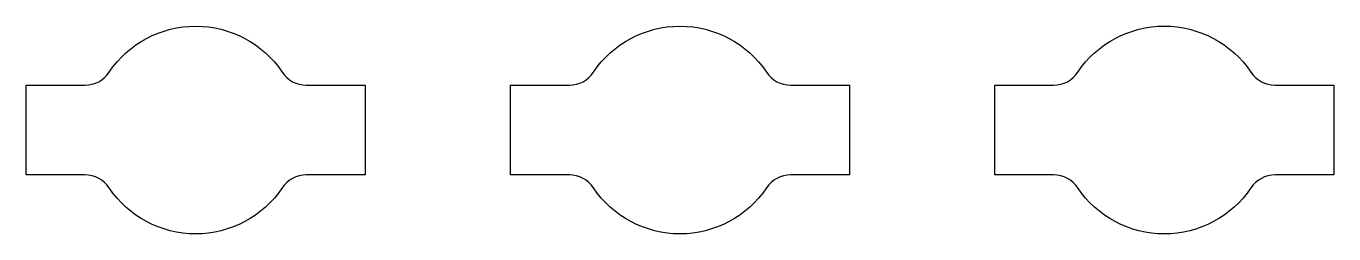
# Model space of a CAD drawing. Header units: millimetres. Extents: x 0 to 0.6, y -0.057 to 0.043.
# Drawn here: x 0.1081 to 0.243, y -0.0572 to -0.0357 of the extents above; entities that cross this region are included whole.
import ezdxf

# ---------------------------------------------------------------- set-up
doc = ezdxf.new("R2010")
doc.units = ezdxf.units.MM
doc.header["$MEASUREMENT"] = 0
doc.layers.add('PERIFOREIGN+ 0', color=7, linetype='Continuous', plot=False)

msp = doc.modelspace()

# ---------------------------------------------------------------- linework, layer by layer
at = {"layer": 'PERIFOREIGN+ 0', "color": 1}
for p, q in [((0.11667, -0.0405, 2.395), (0.11667, -0.0405, 2.4)), ((0.11667, -0.0405), (0.11667, -0.0405, 0.005)), ((0.11667, -0.0405, 2.0975), (0.11667, -0.0405, 2.1025)), ((0.11667, -0.0405, 1.7975), (0.11667, -0.0405, 1.8025)), ((0.11667, -0.0405, 1.4975), (0.11667, -0.0405, 1.5025)), ((0.11667, -0.0405, 0.8975), (0.11667, -0.0405, 0.9025)), ((0.11667, -0.0405, 0.5975), (0.11667, -0.0405, 0.6025)), ((0.11667, -0.0405, 0.2975), (0.11667, -0.0405, 0.3025)), ((0.11667, -0.0405, 1.1975), (0.11667, -0.0405, 1.2025)), ((0.13452, -0.0405, 2.395), (0.13452, -0.0405, 2.4)), ((0.13452, -0.0405), (0.13452, -0.0405, 0.005)), ((0.13452, -0.0405, 2.0975), (0.13452, -0.0405, 2.1025)), ((0.13452, -0.0405, 1.7975), (0.13452, -0.0405, 1.8025)), ((0.13452, -0.0405, 1.4975), (0.13452, -0.0405, 1.5025)), ((0.13452, -0.0405, 0.8975), (0.13452, -0.0405, 0.9025)), ((0.13452, -0.0405, 0.5975), (0.13452, -0.0405, 0.6025)), ((0.13452, -0.0405, 0.2975), (0.13452, -0.0405, 0.3025)), ((0.13452, -0.0405, 1.1975), (0.13452, -0.0405, 1.2025)), ((0.16664, -0.0405, 2.395), (0.16664, -0.0405, 2.4)), ((0.16664, -0.0405), (0.16664, -0.0405, 0.005)), ((0.16664, -0.0405, 2.0975), (0.16664, -0.0405, 2.1025)), ((0.16664, -0.0405, 1.7975), (0.16664, -0.0405, 1.8025)), ((0.16664, -0.0405, 1.4975), (0.16664, -0.0405, 1.5025)), ((0.16664, -0.0405, 0.8975), (0.16664, -0.0405, 0.9025)), ((0.16664, -0.0405, 0.5975), (0.16664, -0.0405, 0.6025)), ((0.16664, -0.0405, 0.2975), (0.16664, -0.0405, 0.3025)), ((0.16664, -0.0405, 1.1975), (0.16664, -0.0405, 1.2025)), ((0.18449, -0.0405, 2.395), (0.18449, -0.0405, 2.4)), ((0.18449, -0.0405), (0.18449, -0.0405, 0.005)), ((0.18449, -0.0405, 2.0975), (0.18449, -0.0405, 2.1025)), ((0.18449, -0.0405, 1.7975), (0.18449, -0.0405, 1.8025)), ((0.18449, -0.0405, 1.4975), (0.18449, -0.0405, 1.5025)), ((0.18449, -0.0405, 0.8975), (0.18449, -0.0405, 0.9025)), ((0.18449, -0.0405, 0.5975), (0.18449, -0.0405, 0.6025)), ((0.18449, -0.0405, 0.2975), (0.18449, -0.0405, 0.3025)), ((0.18449, -0.0405, 1.1975), (0.18449, -0.0405, 1.2025)), ((0.21661, -0.0405, 2.395), (0.21661, -0.0405, 2.4)), ((0.21661, -0.0405), (0.21661, -0.0405, 0.005)), ((0.21661, -0.0405, 2.0975), (0.21661, -0.0405, 2.1025)), ((0.21661, -0.0405, 1.7975), (0.21661, -0.0405, 1.8025)), ((0.21661, -0.0405, 1.4975), (0.21661, -0.0405, 1.5025)), ((0.21661, -0.0405, 0.8975), (0.21661, -0.0405, 0.9025)), ((0.21661, -0.0405, 0.5975), (0.21661, -0.0405, 0.6025)), ((0.21661, -0.0405, 0.2975), (0.21661, -0.0405, 0.3025)), ((0.21661, -0.0405, 1.1975), (0.21661, -0.0405, 1.2025)), ((0.23447, -0.0405, 2.395), (0.23447, -0.0405, 2.4)), ((0.23447, -0.0405), (0.23447, -0.0405, 0.005)), ((0.23447, -0.0405, 2.0975), (0.23447, -0.0405, 2.1025)), ((0.23447, -0.0405, 1.7975), (0.23447, -0.0405, 1.8025)), ((0.23447, -0.0405, 1.4975), (0.23447, -0.0405, 1.5025)), ((0.23447, -0.0405, 0.8975), (0.23447, -0.0405, 0.9025)), ((0.23447, -0.0405, 0.5975), (0.23447, -0.0405, 0.6025)), ((0.23447, -0.0405, 0.2975), (0.23447, -0.0405, 0.3025)), ((0.23447, -0.0405, 1.1975), (0.23447, -0.0405, 1.2025)), ((0.1081, -0.04183, 2.395), (0.1081, -0.04183, 2.4)), ((0.1081, -0.04183), (0.1081, -0.04183, 0.005)), ((0.1081, -0.04183, 2.0975), (0.1081, -0.04183, 2.1025)), ((0.1081, -0.04183, 1.7975), (0.1081, -0.04183, 1.8025)), ((0.1081, -0.04183, 1.4975), (0.1081, -0.04183, 1.5025)), ((0.1081, -0.04183, 0.8975), (0.1081, -0.04183, 0.9025)), ((0.1081, -0.04183, 0.5975), (0.1081, -0.04183, 0.6025)), ((0.1081, -0.04183, 0.2975), (0.1081, -0.04183, 0.3025)), ((0.1081, -0.04183, 1.1975), (0.1081, -0.04183, 1.2025)), ((0.11417, -0.04183, 2.395), (0.11417, -0.04183, 2.4)), ((0.11417, -0.04183), (0.11417, -0.04183, 0.005)), ((0.11417, -0.04183, 2.0975), (0.11417, -0.04183, 2.1025)), ((0.11417, -0.04183, 1.7975), (0.11417, -0.04183, 1.8025)), ((0.11417, -0.04183, 1.4975), (0.11417, -0.04183, 1.5025)), ((0.11417, -0.04183, 0.8975), (0.11417, -0.04183, 0.9025)), ((0.11417, -0.04183, 0.5975), (0.11417, -0.04183, 0.6025)), ((0.11417, -0.04183, 0.2975), (0.11417, -0.04183, 0.3025)), ((0.11417, -0.04183, 1.1975), (0.11417, -0.04183, 1.2025)), ((0.13701, -0.04183, 2.395), (0.13701, -0.04183, 2.4)), ((0.13701, -0.04183), (0.13701, -0.04183, 0.005)), ((0.13701, -0.04183, 2.0975), (0.13701, -0.04183, 2.1025)), ((0.13701, -0.04183, 1.7975), (0.13701, -0.04183, 1.8025)), ((0.13701, -0.04183, 1.4975), (0.13701, -0.04183, 1.5025)), ((0.13701, -0.04183, 0.8975), (0.13701, -0.04183, 0.9025)), ((0.13701, -0.04183, 0.5975), (0.13701, -0.04183, 0.6025)), ((0.13701, -0.04183, 0.2975), (0.13701, -0.04183, 0.3025)), ((0.13701, -0.04183, 1.1975), (0.13701, -0.04183, 1.2025)), ((0.14308, -0.04183, 2.395), (0.14308, -0.04183, 2.4)), ((0.14308, -0.04183), (0.14308, -0.04183, 0.005)), ((0.14308, -0.04183, 2.0975), (0.14308, -0.04183, 2.1025)), ((0.14308, -0.04183, 1.7975), (0.14308, -0.04183, 1.8025)), ((0.14308, -0.04183, 1.4975), (0.14308, -0.04183, 1.5025)), ((0.14308, -0.04183, 0.8975), (0.14308, -0.04183, 0.9025)), ((0.14308, -0.04183, 0.5975), (0.14308, -0.04183, 0.6025)), ((0.14308, -0.04183, 0.2975), (0.14308, -0.04183, 0.3025)), ((0.14308, -0.04183, 1.1975), (0.14308, -0.04183, 1.2025)), ((0.15808, -0.04183, 2.395), (0.15808, -0.04183, 2.4)), ((0.15808, -0.04183), (0.15808, -0.04183, 0.005)), ((0.15808, -0.04183, 2.0975), (0.15808, -0.04183, 2.1025)), ((0.15808, -0.04183, 1.7975), (0.15808, -0.04183, 1.8025)), ((0.15808, -0.04183, 1.4975), (0.15808, -0.04183, 1.5025)), ((0.15808, -0.04183, 0.8975), (0.15808, -0.04183, 0.9025)), ((0.15808, -0.04183, 0.5975), (0.15808, -0.04183, 0.6025)), ((0.15808, -0.04183, 0.2975), (0.15808, -0.04183, 0.3025)), ((0.15808, -0.04183, 1.1975), (0.15808, -0.04183, 1.2025)), ((0.16415, -0.04183, 2.395), (0.16415, -0.04183, 2.4)), ((0.16415, -0.04183), (0.16415, -0.04183, 0.005)), ((0.16415, -0.04183, 2.0975), (0.16415, -0.04183, 2.1025)), ((0.16415, -0.04183, 1.7975), (0.16415, -0.04183, 1.8025)), ((0.16415, -0.04183, 1.4975), (0.16415, -0.04183, 1.5025)), ((0.16415, -0.04183, 0.8975), (0.16415, -0.04183, 0.9025)), ((0.16415, -0.04183, 0.5975), (0.16415, -0.04183, 0.6025)), ((0.16415, -0.04183, 0.2975), (0.16415, -0.04183, 0.3025)), ((0.16415, -0.04183, 1.1975), (0.16415, -0.04183, 1.2025)), ((0.18699, -0.04183, 2.395), (0.18699, -0.04183, 2.4)), ((0.18699, -0.04183), (0.18699, -0.04183, 0.005)), ((0.18699, -0.04183, 2.0975), (0.18699, -0.04183, 2.1025)), ((0.18699, -0.04183, 1.7975), (0.18699, -0.04183, 1.8025)), ((0.18699, -0.04183, 1.4975), (0.18699, -0.04183, 1.5025)), ((0.18699, -0.04183, 0.8975), (0.18699, -0.04183, 0.9025)), ((0.18699, -0.04183, 0.5975), (0.18699, -0.04183, 0.6025)), ((0.18699, -0.04183, 0.2975), (0.18699, -0.04183, 0.3025)), ((0.18699, -0.04183, 1.1975), (0.18699, -0.04183, 1.2025)), ((0.19306, -0.04183, 2.395), (0.19306, -0.04183, 2.4)), ((0.19306, -0.04183), (0.19306, -0.04183, 0.005)), ((0.19306, -0.04183, 2.0975), (0.19306, -0.04183, 2.1025)), ((0.19306, -0.04183, 1.7975), (0.19306, -0.04183, 1.8025)), ((0.19306, -0.04183, 1.4975), (0.19306, -0.04183, 1.5025)), ((0.19306, -0.04183, 0.8975), (0.19306, -0.04183, 0.9025)), ((0.19306, -0.04183, 0.5975), (0.19306, -0.04183, 0.6025)), ((0.19306, -0.04183, 0.2975), (0.19306, -0.04183, 0.3025)), ((0.19306, -0.04183, 1.1975), (0.19306, -0.04183, 1.2025)), ((0.20805, -0.04183, 2.395), (0.20805, -0.04183, 2.4)), ((0.20805, -0.04183), (0.20805, -0.04183, 0.005)), ((0.20805, -0.04183, 2.0975), (0.20805, -0.04183, 2.1025)), ((0.20805, -0.04183, 1.7975), (0.20805, -0.04183, 1.8025)), ((0.20805, -0.04183, 1.4975), (0.20805, -0.04183, 1.5025)), ((0.20805, -0.04183, 0.8975), (0.20805, -0.04183, 0.9025)), ((0.20805, -0.04183, 0.5975), (0.20805, -0.04183, 0.6025)), ((0.20805, -0.04183, 0.2975), (0.20805, -0.04183, 0.3025)), ((0.20805, -0.04183, 1.1975), (0.20805, -0.04183, 1.2025)), ((0.21412, -0.04183, 2.395), (0.21412, -0.04183, 2.4)), ((0.21412, -0.04183), (0.21412, -0.04183, 0.005)), ((0.21412, -0.04183, 2.0975), (0.21412, -0.04183, 2.1025)), ((0.21412, -0.04183, 1.7975), (0.21412, -0.04183, 1.8025)), ((0.21412, -0.04183, 1.4975), (0.21412, -0.04183, 1.5025)), ((0.21412, -0.04183, 0.8975), (0.21412, -0.04183, 0.9025)), ((0.21412, -0.04183, 0.5975), (0.21412, -0.04183, 0.6025)), ((0.21412, -0.04183, 0.2975), (0.21412, -0.04183, 0.3025)), ((0.21412, -0.04183, 1.1975), (0.21412, -0.04183, 1.2025)), ((0.23696, -0.04183, 2.395), (0.23696, -0.04183, 2.4)), ((0.23696, -0.04183), (0.23696, -0.04183, 0.005)), ((0.23696, -0.04183, 2.0975), (0.23696, -0.04183, 2.1025)), ((0.23696, -0.04183, 1.7975), (0.23696, -0.04183, 1.8025)), ((0.23696, -0.04183, 1.4975), (0.23696, -0.04183, 1.5025)), ((0.23696, -0.04183, 0.8975), (0.23696, -0.04183, 0.9025)), ((0.23696, -0.04183, 0.5975), (0.23696, -0.04183, 0.6025)), ((0.23696, -0.04183, 0.2975), (0.23696, -0.04183, 0.3025)), ((0.23696, -0.04183, 1.1975), (0.23696, -0.04183, 1.2025)), ((0.24303, -0.04183, 2.395), (0.24303, -0.04183, 2.4)), ((0.24303, -0.04183), (0.24303, -0.04183, 0.005)), ((0.24303, -0.04183, 2.0975), (0.24303, -0.04183, 2.1025)), ((0.24303, -0.04183, 1.7975), (0.24303, -0.04183, 1.8025)), ((0.24303, -0.04183, 1.4975), (0.24303, -0.04183, 1.5025)), ((0.24303, -0.04183, 0.8975), (0.24303, -0.04183, 0.9025)), ((0.24303, -0.04183, 0.5975), (0.24303, -0.04183, 0.6025)), ((0.24303, -0.04183, 0.2975), (0.24303, -0.04183, 0.3025)), ((0.24303, -0.04183, 1.1975), (0.24303, -0.04183, 1.2025)), ((0.1081, -0.05112, 2.395), (0.1081, -0.05112, 2.4)), ((0.1081, -0.05112), (0.1081, -0.05112, 0.005)), ((0.1081, -0.05112, 2.0975), (0.1081, -0.05112, 2.1025)), ((0.1081, -0.05112, 1.7975), (0.1081, -0.05112, 1.8025)), ((0.1081, -0.05112, 1.4975), (0.1081, -0.05112, 1.5025)), ((0.1081, -0.05112, 0.8975), (0.1081, -0.05112, 0.9025)), ((0.1081, -0.05112, 0.5975), (0.1081, -0.05112, 0.6025)), ((0.1081, -0.05112, 0.2975), (0.1081, -0.05112, 0.3025)), ((0.1081, -0.05112, 1.1975), (0.1081, -0.05112, 1.2025)), ((0.11417, -0.05112, 2.395), (0.11417, -0.05112, 2.4)), ((0.11417, -0.05112), (0.11417, -0.05112, 0.005)), ((0.11417, -0.05112, 2.0975), (0.11417, -0.05112, 2.1025)), ((0.11417, -0.05112, 1.7975), (0.11417, -0.05112, 1.8025)), ((0.11417, -0.05112, 1.4975), (0.11417, -0.05112, 1.5025)), ((0.11417, -0.05112, 0.8975), (0.11417, -0.05112, 0.9025)), ((0.11417, -0.05112, 0.5975), (0.11417, -0.05112, 0.6025)), ((0.11417, -0.05112, 0.2975), (0.11417, -0.05112, 0.3025)), ((0.11417, -0.05112, 1.1975), (0.11417, -0.05112, 1.2025)), ((0.13701, -0.05112, 2.395), (0.13701, -0.05112, 2.4)), ((0.13701, -0.05112), (0.13701, -0.05112, 0.005)), ((0.13701, -0.05112, 2.0975), (0.13701, -0.05112, 2.1025)), ((0.13701, -0.05112, 1.7975), (0.13701, -0.05112, 1.8025)), ((0.13701, -0.05112, 1.4975), (0.13701, -0.05112, 1.5025)), ((0.13701, -0.05112, 0.8975), (0.13701, -0.05112, 0.9025)), ((0.13701, -0.05112, 0.5975), (0.13701, -0.05112, 0.6025)), ((0.13701, -0.05112, 0.2975), (0.13701, -0.05112, 0.3025)), ((0.13701, -0.05112, 1.1975), (0.13701, -0.05112, 1.2025)), ((0.14308, -0.05112, 2.395), (0.14308, -0.05112, 2.4)), ((0.14308, -0.05112), (0.14308, -0.05112, 0.005)), ((0.14308, -0.05112, 2.0975), (0.14308, -0.05112, 2.1025)), ((0.14308, -0.05112, 1.7975), (0.14308, -0.05112, 1.8025)), ((0.14308, -0.05112, 1.4975), (0.14308, -0.05112, 1.5025)), ((0.14308, -0.05112, 0.8975), (0.14308, -0.05112, 0.9025)), ((0.14308, -0.05112, 0.5975), (0.14308, -0.05112, 0.6025)), ((0.14308, -0.05112, 0.2975), (0.14308, -0.05112, 0.3025)), ((0.14308, -0.05112, 1.1975), (0.14308, -0.05112, 1.2025)), ((0.15808, -0.05112, 2.395), (0.15808, -0.05112, 2.4)), ((0.15808, -0.05112), (0.15808, -0.05112, 0.005)), ((0.15808, -0.05112, 2.0975), (0.15808, -0.05112, 2.1025)), ((0.15808, -0.05112, 1.7975), (0.15808, -0.05112, 1.8025)), ((0.15808, -0.05112, 1.4975), (0.15808, -0.05112, 1.5025)), ((0.15808, -0.05112, 0.8975), (0.15808, -0.05112, 0.9025)), ((0.15808, -0.05112, 0.5975), (0.15808, -0.05112, 0.6025)), ((0.15808, -0.05112, 0.2975), (0.15808, -0.05112, 0.3025)), ((0.15808, -0.05112, 1.1975), (0.15808, -0.05112, 1.2025)), ((0.16415, -0.05112, 2.395), (0.16415, -0.05112, 2.4)), ((0.16415, -0.05112), (0.16415, -0.05112, 0.005)), ((0.16415, -0.05112, 2.0975), (0.16415, -0.05112, 2.1025)), ((0.16415, -0.05112, 1.7975), (0.16415, -0.05112, 1.8025)), ((0.16415, -0.05112, 1.4975), (0.16415, -0.05112, 1.5025)), ((0.16415, -0.05112, 0.8975), (0.16415, -0.05112, 0.9025)), ((0.16415, -0.05112, 0.5975), (0.16415, -0.05112, 0.6025)), ((0.16415, -0.05112, 0.2975), (0.16415, -0.05112, 0.3025)), ((0.16415, -0.05112, 1.1975), (0.16415, -0.05112, 1.2025)), ((0.18699, -0.05112, 2.395), (0.18699, -0.05112, 2.4)), ((0.18699, -0.05112), (0.18699, -0.05112, 0.005)), ((0.18699, -0.05112, 2.0975), (0.18699, -0.05112, 2.1025)), ((0.18699, -0.05112, 1.7975), (0.18699, -0.05112, 1.8025)), ((0.18699, -0.05112, 1.4975), (0.18699, -0.05112, 1.5025)), ((0.18699, -0.05112, 0.8975), (0.18699, -0.05112, 0.9025)), ((0.18699, -0.05112, 0.5975), (0.18699, -0.05112, 0.6025)), ((0.18699, -0.05112, 0.2975), (0.18699, -0.05112, 0.3025)), ((0.18699, -0.05112, 1.1975), (0.18699, -0.05112, 1.2025)), ((0.19306, -0.05112, 2.395), (0.19306, -0.05112, 2.4)), ((0.19306, -0.05112), (0.19306, -0.05112, 0.005)), ((0.19306, -0.05112, 2.0975), (0.19306, -0.05112, 2.1025)), ((0.19306, -0.05112, 1.7975), (0.19306, -0.05112, 1.8025)), ((0.19306, -0.05112, 1.4975), (0.19306, -0.05112, 1.5025)), ((0.19306, -0.05112, 0.8975), (0.19306, -0.05112, 0.9025)), ((0.19306, -0.05112, 0.5975), (0.19306, -0.05112, 0.6025)), ((0.19306, -0.05112, 0.2975), (0.19306, -0.05112, 0.3025)), ((0.19306, -0.05112, 1.1975), (0.19306, -0.05112, 1.2025)), ((0.20805, -0.05112, 2.395), (0.20805, -0.05112, 2.4)), ((0.20805, -0.05112), (0.20805, -0.05112, 0.005)), ((0.20805, -0.05112, 2.0975), (0.20805, -0.05112, 2.1025)), ((0.20805, -0.05112, 1.7975), (0.20805, -0.05112, 1.8025)), ((0.20805, -0.05112, 1.4975), (0.20805, -0.05112, 1.5025)), ((0.20805, -0.05112, 0.8975), (0.20805, -0.05112, 0.9025)), ((0.20805, -0.05112, 0.5975), (0.20805, -0.05112, 0.6025)), ((0.20805, -0.05112, 0.2975), (0.20805, -0.05112, 0.3025)), ((0.20805, -0.05112, 1.1975), (0.20805, -0.05112, 1.2025)), ((0.21412, -0.05112, 2.395), (0.21412, -0.05112, 2.4)), ((0.21412, -0.05112), (0.21412, -0.05112, 0.005)), ((0.21412, -0.05112, 2.0975), (0.21412, -0.05112, 2.1025)), ((0.21412, -0.05112, 1.7975), (0.21412, -0.05112, 1.8025)), ((0.21412, -0.05112, 1.4975), (0.21412, -0.05112, 1.5025)), ((0.21412, -0.05112, 0.8975), (0.21412, -0.05112, 0.9025)), ((0.21412, -0.05112, 0.5975), (0.21412, -0.05112, 0.6025)), ((0.21412, -0.05112, 0.2975), (0.21412, -0.05112, 0.3025)), ((0.21412, -0.05112, 1.1975), (0.21412, -0.05112, 1.2025)), ((0.23696, -0.05112, 2.395), (0.23696, -0.05112, 2.4)), ((0.23696, -0.05112), (0.23696, -0.05112, 0.005)), ((0.23696, -0.05112, 2.0975), (0.23696, -0.05112, 2.1025)), ((0.23696, -0.05112, 1.7975), (0.23696, -0.05112, 1.8025)), ((0.23696, -0.05112, 1.4975), (0.23696, -0.05112, 1.5025)), ((0.23696, -0.05112, 0.8975), (0.23696, -0.05112, 0.9025)), ((0.23696, -0.05112, 0.5975), (0.23696, -0.05112, 0.6025)), ((0.23696, -0.05112, 0.2975), (0.23696, -0.05112, 0.3025)), ((0.23696, -0.05112, 1.1975), (0.23696, -0.05112, 1.2025)), ((0.24303, -0.05112, 2.395), (0.24303, -0.05112, 2.4)), ((0.24303, -0.05112), (0.24303, -0.05112, 0.005)), ((0.24303, -0.05112, 2.0975), (0.24303, -0.05112, 2.1025)), ((0.24303, -0.05112, 1.7975), (0.24303, -0.05112, 1.8025)), ((0.24303, -0.05112, 1.4975), (0.24303, -0.05112, 1.5025)), ((0.24303, -0.05112, 0.8975), (0.24303, -0.05112, 0.9025)), ((0.24303, -0.05112, 0.5975), (0.24303, -0.05112, 0.6025)), ((0.24303, -0.05112, 0.2975), (0.24303, -0.05112, 0.3025)), ((0.24303, -0.05112, 1.1975), (0.24303, -0.05112, 1.2025)), ((0.11667, -0.05245, 2.395), (0.11667, -0.05245, 2.4)), ((0.11667, -0.05245), (0.11667, -0.05245, 0.005)), ((0.11667, -0.05245, 2.0975), (0.11667, -0.05245, 2.1025)), ((0.11667, -0.05245, 1.7975), (0.11667, -0.05245, 1.8025)), ((0.11667, -0.05245, 1.4975), (0.11667, -0.05245, 1.5025)), ((0.11667, -0.05245, 0.8975), (0.11667, -0.05245, 0.9025)), ((0.11667, -0.05245, 0.5975), (0.11667, -0.05245, 0.6025)), ((0.11667, -0.05245, 0.2975), (0.11667, -0.05245, 0.3025)), ((0.11667, -0.05245, 1.1975), (0.11667, -0.05245, 1.2025)), ((0.13452, -0.05245, 2.395), (0.13452, -0.05245, 2.4)), ((0.13452, -0.05245), (0.13452, -0.05245, 0.005)), ((0.13452, -0.05245, 2.0975), (0.13452, -0.05245, 2.1025)), ((0.13452, -0.05245, 1.7975), (0.13452, -0.05245, 1.8025)), ((0.13452, -0.05245, 1.4975), (0.13452, -0.05245, 1.5025)), ((0.13452, -0.05245, 0.8975), (0.13452, -0.05245, 0.9025)), ((0.13452, -0.05245, 0.5975), (0.13452, -0.05245, 0.6025)), ((0.13452, -0.05245, 0.2975), (0.13452, -0.05245, 0.3025)), ((0.13452, -0.05245, 1.1975), (0.13452, -0.05245, 1.2025)), ((0.16664, -0.05245, 2.395), (0.16664, -0.05245, 2.4)), ((0.16664, -0.05245), (0.16664, -0.05245, 0.005)), ((0.16664, -0.05245, 2.0975), (0.16664, -0.05245, 2.1025)), ((0.16664, -0.05245, 1.7975), (0.16664, -0.05245, 1.8025)), ((0.16664, -0.05245, 1.4975), (0.16664, -0.05245, 1.5025)), ((0.16664, -0.05245, 0.8975), (0.16664, -0.05245, 0.9025)), ((0.16664, -0.05245, 0.5975), (0.16664, -0.05245, 0.6025)), ((0.16664, -0.05245, 0.2975), (0.16664, -0.05245, 0.3025)), ((0.16664, -0.05245, 1.1975), (0.16664, -0.05245, 1.2025)), ((0.18449, -0.05245, 2.395), (0.18449, -0.05245, 2.4)), ((0.18449, -0.05245), (0.18449, -0.05245, 0.005)), ((0.18449, -0.05245, 2.0975), (0.18449, -0.05245, 2.1025)), ((0.18449, -0.05245, 1.7975), (0.18449, -0.05245, 1.8025)), ((0.18449, -0.05245, 1.4975), (0.18449, -0.05245, 1.5025)), ((0.18449, -0.05245, 0.8975), (0.18449, -0.05245, 0.9025)), ((0.18449, -0.05245, 0.5975), (0.18449, -0.05245, 0.6025)), ((0.18449, -0.05245, 0.2975), (0.18449, -0.05245, 0.3025)), ((0.18449, -0.05245, 1.1975), (0.18449, -0.05245, 1.2025)), ((0.21661, -0.05245, 2.395), (0.21661, -0.05245, 2.4)), ((0.21661, -0.05245), (0.21661, -0.05245, 0.005)), ((0.21661, -0.05245, 2.0975), (0.21661, -0.05245, 2.1025)), ((0.21661, -0.05245, 1.7975), (0.21661, -0.05245, 1.8025)), ((0.21661, -0.05245, 1.4975), (0.21661, -0.05245, 1.5025)), ((0.21661, -0.05245, 0.8975), (0.21661, -0.05245, 0.9025)), ((0.21661, -0.05245, 0.5975), (0.21661, -0.05245, 0.6025)), ((0.21661, -0.05245, 0.2975), (0.21661, -0.05245, 0.3025)), ((0.21661, -0.05245, 1.1975), (0.21661, -0.05245, 1.2025)), ((0.23447, -0.05245, 2.395), (0.23447, -0.05245, 2.4)), ((0.23447, -0.05245), (0.23447, -0.05245, 0.005)), ((0.23447, -0.05245, 2.0975), (0.23447, -0.05245, 2.1025)), ((0.23447, -0.05245, 1.7975), (0.23447, -0.05245, 1.8025)), ((0.23447, -0.05245, 1.4975), (0.23447, -0.05245, 1.5025)), ((0.23447, -0.05245, 0.8975), (0.23447, -0.05245, 0.9025)), ((0.23447, -0.05245, 0.5975), (0.23447, -0.05245, 0.6025)), ((0.23447, -0.05245, 0.2975), (0.23447, -0.05245, 0.3025)), ((0.23447, -0.05245, 1.1975), (0.23447, -0.05245, 1.2025))]:
    msp.add_line(p, q, dxfattribs=at)
for points, elevation in [([(0.11417, -0.04183, 0.250233), (0.11667, -0.0405, -0.533898), (0.13452, -0.0405, 0.250233), (0.13701, -0.04183), (0.14308, -0.04183), (0.14308, -0.05112), (0.13701, -0.05112, 0.250233), (0.13452, -0.05245, -0.533898), (0.11667, -0.05245, 0.250233), (0.11417, -0.05112), (0.1081, -0.05112), (0.1081, -0.04183)], 2.4), ([(0.11417, -0.04183, 0.250233), (0.11667, -0.0405, -0.533898), (0.13452, -0.0405, 0.250233), (0.13701, -0.04183), (0.14308, -0.04183), (0.14308, -0.05112), (0.13701, -0.05112, 0.250233), (0.13452, -0.05245, -0.533898), (0.11667, -0.05245, 0.250233), (0.11417, -0.05112), (0.1081, -0.05112), (0.1081, -0.04183)], 2.395), ([(0.11417, -0.04183, 0.250233), (0.11667, -0.0405, -0.533898), (0.13452, -0.0405, 0.250233), (0.13701, -0.04183), (0.14308, -0.04183), (0.14308, -0.05112), (0.13701, -0.05112, 0.250233), (0.13452, -0.05245, -0.533898), (0.11667, -0.05245, 0.250233), (0.11417, -0.05112), (0.1081, -0.05112), (0.1081, -0.04183)], 2.1025), ([(0.11417, -0.04183, 0.250233), (0.11667, -0.0405, -0.533898), (0.13452, -0.0405, 0.250233), (0.13701, -0.04183), (0.14308, -0.04183), (0.14308, -0.05112), (0.13701, -0.05112, 0.250233), (0.13452, -0.05245, -0.533898), (0.11667, -0.05245, 0.250233), (0.11417, -0.05112), (0.1081, -0.05112), (0.1081, -0.04183)], 2.0975), ([(0.11417, -0.04183, 0.250233), (0.11667, -0.0405, -0.533898), (0.13452, -0.0405, 0.250233), (0.13701, -0.04183), (0.14308, -0.04183), (0.14308, -0.05112), (0.13701, -0.05112, 0.250233), (0.13452, -0.05245, -0.533898), (0.11667, -0.05245, 0.250233), (0.11417, -0.05112), (0.1081, -0.05112), (0.1081, -0.04183)], 1.8025), ([(0.11417, -0.04183, 0.250233), (0.11667, -0.0405, -0.533898), (0.13452, -0.0405, 0.250233), (0.13701, -0.04183), (0.14308, -0.04183), (0.14308, -0.05112), (0.13701, -0.05112, 0.250233), (0.13452, -0.05245, -0.533898), (0.11667, -0.05245, 0.250233), (0.11417, -0.05112), (0.1081, -0.05112), (0.1081, -0.04183)], 1.7975), ([(0.11417, -0.04183, 0.250233), (0.11667, -0.0405, -0.533898), (0.13452, -0.0405, 0.250233), (0.13701, -0.04183), (0.14308, -0.04183), (0.14308, -0.05112), (0.13701, -0.05112, 0.250233), (0.13452, -0.05245, -0.533898), (0.11667, -0.05245, 0.250233), (0.11417, -0.05112), (0.1081, -0.05112), (0.1081, -0.04183)], 1.5025), ([(0.11417, -0.04183, 0.250233), (0.11667, -0.0405, -0.533898), (0.13452, -0.0405, 0.250233), (0.13701, -0.04183), (0.14308, -0.04183), (0.14308, -0.05112), (0.13701, -0.05112, 0.250233), (0.13452, -0.05245, -0.533898), (0.11667, -0.05245, 0.250233), (0.11417, -0.05112), (0.1081, -0.05112), (0.1081, -0.04183)], 1.4975), ([(0.11417, -0.04183, 0.250233), (0.11667, -0.0405, -0.533898), (0.13452, -0.0405, 0.250233), (0.13701, -0.04183), (0.14308, -0.04183), (0.14308, -0.05112), (0.13701, -0.05112, 0.250233), (0.13452, -0.05245, -0.533898), (0.11667, -0.05245, 0.250233), (0.11417, -0.05112), (0.1081, -0.05112), (0.1081, -0.04183)], 0.9025), ([(0.11417, -0.04183, 0.250233), (0.11667, -0.0405, -0.533898), (0.13452, -0.0405, 0.250233), (0.13701, -0.04183), (0.14308, -0.04183), (0.14308, -0.05112), (0.13701, -0.05112, 0.250233), (0.13452, -0.05245, -0.533898), (0.11667, -0.05245, 0.250233), (0.11417, -0.05112), (0.1081, -0.05112), (0.1081, -0.04183)], 0.8975), ([(0.11417, -0.04183, 0.250233), (0.11667, -0.0405, -0.533898), (0.13452, -0.0405, 0.250233), (0.13701, -0.04183), (0.14308, -0.04183), (0.14308, -0.05112), (0.13701, -0.05112, 0.250233), (0.13452, -0.05245, -0.533898), (0.11667, -0.05245, 0.250233), (0.11417, -0.05112), (0.1081, -0.05112), (0.1081, -0.04183)], 0.6025), ([(0.11417, -0.04183, 0.250233), (0.11667, -0.0405, -0.533898), (0.13452, -0.0405, 0.250233), (0.13701, -0.04183), (0.14308, -0.04183), (0.14308, -0.05112), (0.13701, -0.05112, 0.250233), (0.13452, -0.05245, -0.533898), (0.11667, -0.05245, 0.250233), (0.11417, -0.05112), (0.1081, -0.05112), (0.1081, -0.04183)], 0.5975), ([(0.11417, -0.04183, 0.250233), (0.11667, -0.0405, -0.533898), (0.13452, -0.0405, 0.250233), (0.13701, -0.04183), (0.14308, -0.04183), (0.14308, -0.05112), (0.13701, -0.05112, 0.250233), (0.13452, -0.05245, -0.533898), (0.11667, -0.05245, 0.250233), (0.11417, -0.05112), (0.1081, -0.05112), (0.1081, -0.04183)], 0.3025), ([(0.11417, -0.04183, 0.250233), (0.11667, -0.0405, -0.533898), (0.13452, -0.0405, 0.250233), (0.13701, -0.04183), (0.14308, -0.04183), (0.14308, -0.05112), (0.13701, -0.05112, 0.250233), (0.13452, -0.05245, -0.533898), (0.11667, -0.05245, 0.250233), (0.11417, -0.05112), (0.1081, -0.05112), (0.1081, -0.04183)], 0.2975), ([(0.11417, -0.04183, 0.250233), (0.11667, -0.0405, -0.533898), (0.13452, -0.0405, 0.250233), (0.13701, -0.04183), (0.14308, -0.04183), (0.14308, -0.05112), (0.13701, -0.05112, 0.250233), (0.13452, -0.05245, -0.533898), (0.11667, -0.05245, 0.250233), (0.11417, -0.05112), (0.1081, -0.05112), (0.1081, -0.04183)], 1.2025), ([(0.11417, -0.04183, 0.250233), (0.11667, -0.0405, -0.533898), (0.13452, -0.0405, 0.250233), (0.13701, -0.04183), (0.14308, -0.04183), (0.14308, -0.05112), (0.13701, -0.05112, 0.250233), (0.13452, -0.05245, -0.533898), (0.11667, -0.05245, 0.250233), (0.11417, -0.05112), (0.1081, -0.05112), (0.1081, -0.04183)], 1.1975), ([(0.16415, -0.04183, 0.250233), (0.16664, -0.0405, -0.533898), (0.18449, -0.0405, 0.250233), (0.18699, -0.04183), (0.19306, -0.04183), (0.19306, -0.05112), (0.18699, -0.05112, 0.250233), (0.18449, -0.05245, -0.533898), (0.16664, -0.05245, 0.250233), (0.16415, -0.05112), (0.15808, -0.05112), (0.15808, -0.04183)], 2.4), ([(0.16415, -0.04183, 0.250233), (0.16664, -0.0405, -0.533898), (0.18449, -0.0405, 0.250233), (0.18699, -0.04183), (0.19306, -0.04183), (0.19306, -0.05112), (0.18699, -0.05112, 0.250233), (0.18449, -0.05245, -0.533898), (0.16664, -0.05245, 0.250233), (0.16415, -0.05112), (0.15808, -0.05112), (0.15808, -0.04183)], 2.395), ([(0.16415, -0.04183, 0.250233), (0.16664, -0.0405, -0.533898), (0.18449, -0.0405, 0.250233), (0.18699, -0.04183), (0.19306, -0.04183), (0.19306, -0.05112), (0.18699, -0.05112, 0.250233), (0.18449, -0.05245, -0.533898), (0.16664, -0.05245, 0.250233), (0.16415, -0.05112), (0.15808, -0.05112), (0.15808, -0.04183)], 2.1025), ([(0.16415, -0.04183, 0.250233), (0.16664, -0.0405, -0.533898), (0.18449, -0.0405, 0.250233), (0.18699, -0.04183), (0.19306, -0.04183), (0.19306, -0.05112), (0.18699, -0.05112, 0.250233), (0.18449, -0.05245, -0.533898), (0.16664, -0.05245, 0.250233), (0.16415, -0.05112), (0.15808, -0.05112), (0.15808, -0.04183)], 2.0975), ([(0.16415, -0.04183, 0.250233), (0.16664, -0.0405, -0.533898), (0.18449, -0.0405, 0.250233), (0.18699, -0.04183), (0.19306, -0.04183), (0.19306, -0.05112), (0.18699, -0.05112, 0.250233), (0.18449, -0.05245, -0.533898), (0.16664, -0.05245, 0.250233), (0.16415, -0.05112), (0.15808, -0.05112), (0.15808, -0.04183)], 1.8025), ([(0.16415, -0.04183, 0.250233), (0.16664, -0.0405, -0.533898), (0.18449, -0.0405, 0.250233), (0.18699, -0.04183), (0.19306, -0.04183), (0.19306, -0.05112), (0.18699, -0.05112, 0.250233), (0.18449, -0.05245, -0.533898), (0.16664, -0.05245, 0.250233), (0.16415, -0.05112), (0.15808, -0.05112), (0.15808, -0.04183)], 1.7975), ([(0.16415, -0.04183, 0.250233), (0.16664, -0.0405, -0.533898), (0.18449, -0.0405, 0.250233), (0.18699, -0.04183), (0.19306, -0.04183), (0.19306, -0.05112), (0.18699, -0.05112, 0.250233), (0.18449, -0.05245, -0.533898), (0.16664, -0.05245, 0.250233), (0.16415, -0.05112), (0.15808, -0.05112), (0.15808, -0.04183)], 1.5025), ([(0.16415, -0.04183, 0.250233), (0.16664, -0.0405, -0.533898), (0.18449, -0.0405, 0.250233), (0.18699, -0.04183), (0.19306, -0.04183), (0.19306, -0.05112), (0.18699, -0.05112, 0.250233), (0.18449, -0.05245, -0.533898), (0.16664, -0.05245, 0.250233), (0.16415, -0.05112), (0.15808, -0.05112), (0.15808, -0.04183)], 1.4975), ([(0.16415, -0.04183, 0.250233), (0.16664, -0.0405, -0.533898), (0.18449, -0.0405, 0.250233), (0.18699, -0.04183), (0.19306, -0.04183), (0.19306, -0.05112), (0.18699, -0.05112, 0.250233), (0.18449, -0.05245, -0.533898), (0.16664, -0.05245, 0.250233), (0.16415, -0.05112), (0.15808, -0.05112), (0.15808, -0.04183)], 0.9025), ([(0.16415, -0.04183, 0.250233), (0.16664, -0.0405, -0.533898), (0.18449, -0.0405, 0.250233), (0.18699, -0.04183), (0.19306, -0.04183), (0.19306, -0.05112), (0.18699, -0.05112, 0.250233), (0.18449, -0.05245, -0.533898), (0.16664, -0.05245, 0.250233), (0.16415, -0.05112), (0.15808, -0.05112), (0.15808, -0.04183)], 0.8975), ([(0.16415, -0.04183, 0.250233), (0.16664, -0.0405, -0.533898), (0.18449, -0.0405, 0.250233), (0.18699, -0.04183), (0.19306, -0.04183), (0.19306, -0.05112), (0.18699, -0.05112, 0.250233), (0.18449, -0.05245, -0.533898), (0.16664, -0.05245, 0.250233), (0.16415, -0.05112), (0.15808, -0.05112), (0.15808, -0.04183)], 0.6025), ([(0.16415, -0.04183, 0.250233), (0.16664, -0.0405, -0.533898), (0.18449, -0.0405, 0.250233), (0.18699, -0.04183), (0.19306, -0.04183), (0.19306, -0.05112), (0.18699, -0.05112, 0.250233), (0.18449, -0.05245, -0.533898), (0.16664, -0.05245, 0.250233), (0.16415, -0.05112), (0.15808, -0.05112), (0.15808, -0.04183)], 0.5975), ([(0.16415, -0.04183, 0.250233), (0.16664, -0.0405, -0.533898), (0.18449, -0.0405, 0.250233), (0.18699, -0.04183), (0.19306, -0.04183), (0.19306, -0.05112), (0.18699, -0.05112, 0.250233), (0.18449, -0.05245, -0.533898), (0.16664, -0.05245, 0.250233), (0.16415, -0.05112), (0.15808, -0.05112), (0.15808, -0.04183)], 0.3025), ([(0.16415, -0.04183, 0.250233), (0.16664, -0.0405, -0.533898), (0.18449, -0.0405, 0.250233), (0.18699, -0.04183), (0.19306, -0.04183), (0.19306, -0.05112), (0.18699, -0.05112, 0.250233), (0.18449, -0.05245, -0.533898), (0.16664, -0.05245, 0.250233), (0.16415, -0.05112), (0.15808, -0.05112), (0.15808, -0.04183)], 0.2975), ([(0.16415, -0.04183, 0.250233), (0.16664, -0.0405, -0.533898), (0.18449, -0.0405, 0.250233), (0.18699, -0.04183), (0.19306, -0.04183), (0.19306, -0.05112), (0.18699, -0.05112, 0.250233), (0.18449, -0.05245, -0.533898), (0.16664, -0.05245, 0.250233), (0.16415, -0.05112), (0.15808, -0.05112), (0.15808, -0.04183)], 1.2025), ([(0.16415, -0.04183, 0.250233), (0.16664, -0.0405, -0.533898), (0.18449, -0.0405, 0.250233), (0.18699, -0.04183), (0.19306, -0.04183), (0.19306, -0.05112), (0.18699, -0.05112, 0.250233), (0.18449, -0.05245, -0.533898), (0.16664, -0.05245, 0.250233), (0.16415, -0.05112), (0.15808, -0.05112), (0.15808, -0.04183)], 1.1975), ([(0.21412, -0.04183, 0.250233), (0.21661, -0.0405, -0.533898), (0.23447, -0.0405, 0.250233), (0.23696, -0.04183), (0.24303, -0.04183), (0.24303, -0.05112), (0.23696, -0.05112, 0.250233), (0.23447, -0.05245, -0.533898), (0.21661, -0.05245, 0.250233), (0.21412, -0.05112), (0.20805, -0.05112), (0.20805, -0.04183)], 2.4), ([(0.21412, -0.04183, 0.250233), (0.21661, -0.0405, -0.533898), (0.23447, -0.0405, 0.250233), (0.23696, -0.04183), (0.24303, -0.04183), (0.24303, -0.05112), (0.23696, -0.05112, 0.250233), (0.23447, -0.05245, -0.533898), (0.21661, -0.05245, 0.250233), (0.21412, -0.05112), (0.20805, -0.05112), (0.20805, -0.04183)], 2.395), ([(0.21412, -0.04183, 0.250233), (0.21661, -0.0405, -0.533898), (0.23447, -0.0405, 0.250233), (0.23696, -0.04183), (0.24303, -0.04183), (0.24303, -0.05112), (0.23696, -0.05112, 0.250233), (0.23447, -0.05245, -0.533898), (0.21661, -0.05245, 0.250233), (0.21412, -0.05112), (0.20805, -0.05112), (0.20805, -0.04183)], 2.1025), ([(0.21412, -0.04183, 0.250233), (0.21661, -0.0405, -0.533898), (0.23447, -0.0405, 0.250233), (0.23696, -0.04183), (0.24303, -0.04183), (0.24303, -0.05112), (0.23696, -0.05112, 0.250233), (0.23447, -0.05245, -0.533898), (0.21661, -0.05245, 0.250233), (0.21412, -0.05112), (0.20805, -0.05112), (0.20805, -0.04183)], 2.0975), ([(0.21412, -0.04183, 0.250233), (0.21661, -0.0405, -0.533898), (0.23447, -0.0405, 0.250233), (0.23696, -0.04183), (0.24303, -0.04183), (0.24303, -0.05112), (0.23696, -0.05112, 0.250233), (0.23447, -0.05245, -0.533898), (0.21661, -0.05245, 0.250233), (0.21412, -0.05112), (0.20805, -0.05112), (0.20805, -0.04183)], 1.8025), ([(0.21412, -0.04183, 0.250233), (0.21661, -0.0405, -0.533898), (0.23447, -0.0405, 0.250233), (0.23696, -0.04183), (0.24303, -0.04183), (0.24303, -0.05112), (0.23696, -0.05112, 0.250233), (0.23447, -0.05245, -0.533898), (0.21661, -0.05245, 0.250233), (0.21412, -0.05112), (0.20805, -0.05112), (0.20805, -0.04183)], 1.7975), ([(0.21412, -0.04183, 0.250233), (0.21661, -0.0405, -0.533898), (0.23447, -0.0405, 0.250233), (0.23696, -0.04183), (0.24303, -0.04183), (0.24303, -0.05112), (0.23696, -0.05112, 0.250233), (0.23447, -0.05245, -0.533898), (0.21661, -0.05245, 0.250233), (0.21412, -0.05112), (0.20805, -0.05112), (0.20805, -0.04183)], 1.5025), ([(0.21412, -0.04183, 0.250233), (0.21661, -0.0405, -0.533898), (0.23447, -0.0405, 0.250233), (0.23696, -0.04183), (0.24303, -0.04183), (0.24303, -0.05112), (0.23696, -0.05112, 0.250233), (0.23447, -0.05245, -0.533898), (0.21661, -0.05245, 0.250233), (0.21412, -0.05112), (0.20805, -0.05112), (0.20805, -0.04183)], 1.4975), ([(0.21412, -0.04183, 0.250233), (0.21661, -0.0405, -0.533898), (0.23447, -0.0405, 0.250233), (0.23696, -0.04183), (0.24303, -0.04183), (0.24303, -0.05112), (0.23696, -0.05112, 0.250233), (0.23447, -0.05245, -0.533898), (0.21661, -0.05245, 0.250233), (0.21412, -0.05112), (0.20805, -0.05112), (0.20805, -0.04183)], 0.9025), ([(0.21412, -0.04183, 0.250233), (0.21661, -0.0405, -0.533898), (0.23447, -0.0405, 0.250233), (0.23696, -0.04183), (0.24303, -0.04183), (0.24303, -0.05112), (0.23696, -0.05112, 0.250233), (0.23447, -0.05245, -0.533898), (0.21661, -0.05245, 0.250233), (0.21412, -0.05112), (0.20805, -0.05112), (0.20805, -0.04183)], 0.8975), ([(0.21412, -0.04183, 0.250233), (0.21661, -0.0405, -0.533898), (0.23447, -0.0405, 0.250233), (0.23696, -0.04183), (0.24303, -0.04183), (0.24303, -0.05112), (0.23696, -0.05112, 0.250233), (0.23447, -0.05245, -0.533898), (0.21661, -0.05245, 0.250233), (0.21412, -0.05112), (0.20805, -0.05112), (0.20805, -0.04183)], 0.6025), ([(0.21412, -0.04183, 0.250233), (0.21661, -0.0405, -0.533898), (0.23447, -0.0405, 0.250233), (0.23696, -0.04183), (0.24303, -0.04183), (0.24303, -0.05112), (0.23696, -0.05112, 0.250233), (0.23447, -0.05245, -0.533898), (0.21661, -0.05245, 0.250233), (0.21412, -0.05112), (0.20805, -0.05112), (0.20805, -0.04183)], 0.5975), ([(0.21412, -0.04183, 0.250233), (0.21661, -0.0405, -0.533898), (0.23447, -0.0405, 0.250233), (0.23696, -0.04183), (0.24303, -0.04183), (0.24303, -0.05112), (0.23696, -0.05112, 0.250233), (0.23447, -0.05245, -0.533898), (0.21661, -0.05245, 0.250233), (0.21412, -0.05112), (0.20805, -0.05112), (0.20805, -0.04183)], 0.3025), ([(0.21412, -0.04183, 0.250233), (0.21661, -0.0405, -0.533898), (0.23447, -0.0405, 0.250233), (0.23696, -0.04183), (0.24303, -0.04183), (0.24303, -0.05112), (0.23696, -0.05112, 0.250233), (0.23447, -0.05245, -0.533898), (0.21661, -0.05245, 0.250233), (0.21412, -0.05112), (0.20805, -0.05112), (0.20805, -0.04183)], 0.2975), ([(0.21412, -0.04183, 0.250233), (0.21661, -0.0405, -0.533898), (0.23447, -0.0405, 0.250233), (0.23696, -0.04183), (0.24303, -0.04183), (0.24303, -0.05112), (0.23696, -0.05112, 0.250233), (0.23447, -0.05245, -0.533898), (0.21661, -0.05245, 0.250233), (0.21412, -0.05112), (0.20805, -0.05112), (0.20805, -0.04183)], 1.2025), ([(0.21412, -0.04183, 0.250233), (0.21661, -0.0405, -0.533898), (0.23447, -0.0405, 0.250233), (0.23696, -0.04183), (0.24303, -0.04183), (0.24303, -0.05112), (0.23696, -0.05112, 0.250233), (0.23447, -0.05245, -0.533898), (0.21661, -0.05245, 0.250233), (0.21412, -0.05112), (0.20805, -0.05112), (0.20805, -0.04183)], 1.1975)]:
    msp.add_lwpolyline(points, format="xyb", close=True, dxfattribs=dict(at, elevation=elevation))
for points in [[(0.11417, -0.04183, 0.250233), (0.11667, -0.0405, -0.533898), (0.13452, -0.0405, 0.250233), (0.13701, -0.04183), (0.14308, -0.04183), (0.14308, -0.05112), (0.13701, -0.05112, 0.250233), (0.13452, -0.05245, -0.533898), (0.11667, -0.05245, 0.250233), (0.11417, -0.05112), (0.1081, -0.05112), (0.1081, -0.04183)], [(0.11417, -0.04183, 0.250233), (0.11667, -0.0405, -0.533898), (0.13452, -0.0405, 0.250233), (0.13701, -0.04183), (0.14308, -0.04183), (0.14308, -0.05112), (0.13701, -0.05112, 0.250233), (0.13452, -0.05245, -0.533898), (0.11667, -0.05245, 0.250233), (0.11417, -0.05112), (0.1081, -0.05112), (0.1081, -0.04183)], [(0.16415, -0.04183, 0.250233), (0.16664, -0.0405, -0.533898), (0.18449, -0.0405, 0.250233), (0.18699, -0.04183), (0.19306, -0.04183), (0.19306, -0.05112), (0.18699, -0.05112, 0.250233), (0.18449, -0.05245, -0.533898), (0.16664, -0.05245, 0.250233), (0.16415, -0.05112), (0.15808, -0.05112), (0.15808, -0.04183)], [(0.16415, -0.04183, 0.250233), (0.16664, -0.0405, -0.533898), (0.18449, -0.0405, 0.250233), (0.18699, -0.04183), (0.19306, -0.04183), (0.19306, -0.05112), (0.18699, -0.05112, 0.250233), (0.18449, -0.05245, -0.533898), (0.16664, -0.05245, 0.250233), (0.16415, -0.05112), (0.15808, -0.05112), (0.15808, -0.04183)], [(0.21412, -0.04183, 0.250233), (0.21661, -0.0405, -0.533898), (0.23447, -0.0405, 0.250233), (0.23696, -0.04183), (0.24303, -0.04183), (0.24303, -0.05112), (0.23696, -0.05112, 0.250233), (0.23447, -0.05245, -0.533898), (0.21661, -0.05245, 0.250233), (0.21412, -0.05112), (0.20805, -0.05112), (0.20805, -0.04183)], [(0.21412, -0.04183, 0.250233), (0.21661, -0.0405, -0.533898), (0.23447, -0.0405, 0.250233), (0.23696, -0.04183), (0.24303, -0.04183), (0.24303, -0.05112), (0.23696, -0.05112, 0.250233), (0.23447, -0.05245, -0.533898), (0.21661, -0.05245, 0.250233), (0.21412, -0.05112), (0.20805, -0.05112), (0.20805, -0.04183)]]:
    msp.add_lwpolyline(points, format="xyb", close=True, dxfattribs=at)

doc.saveas('drawing.dxf')
